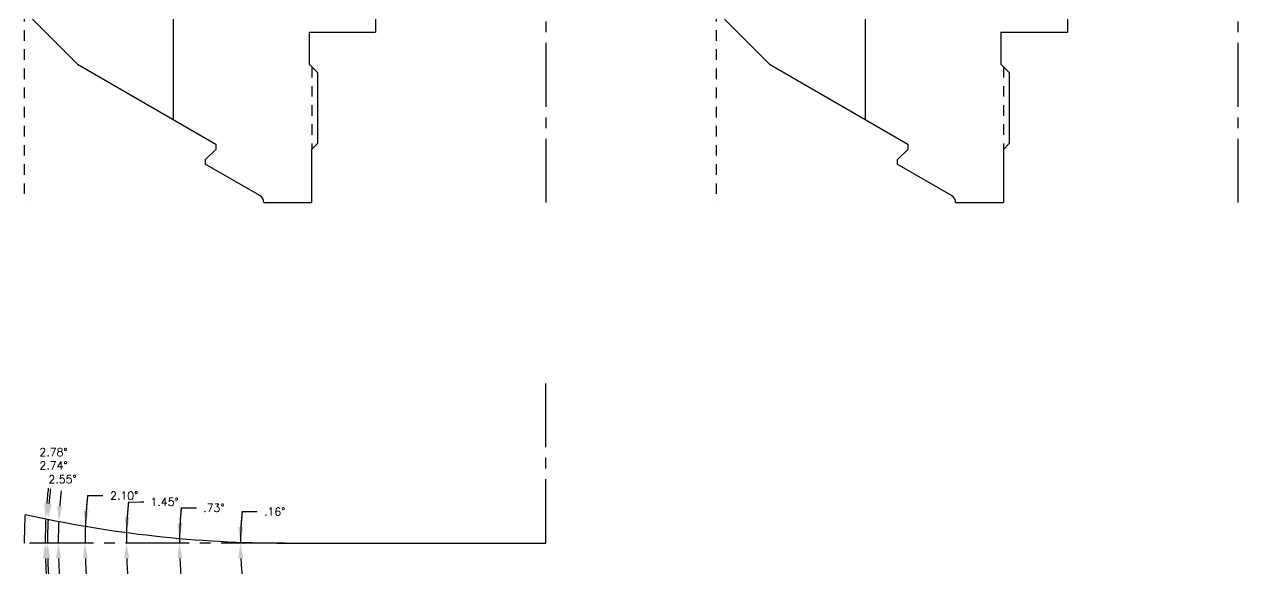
# Model space of a CAD drawing. Extents: x 129 to 184.4, y 10.4 to 28.2.
# Drawn here: x 170.09 to 184.34, y 10.4 to 16.85 of the extents above; entities that cross this region are included whole.
import ezdxf

# ---------------------------------------------------------------- set-up
doc = ezdxf.new("R2010")
doc.units = 0
doc.header["$MEASUREMENT"] = 0
doc.header["$PDMODE"] = 35
doc.linetypes.add('CENTER2', pattern=[1.125, 0.75, -0.125, 0.125, -0.125])
doc.linetypes.add('HIDDEN2', pattern=[0.1875, 0.125, -0.0625])
doc.layers.get('0').update_dxf_attribs({"linetype": 'CONTINUOUS'})
doc.layers.get('Defpoints').update_dxf_attribs({"color": 10, "linetype": 'CONTINUOUS'})
doc.layers.add('CLine', color=5, linetype='CENTER2')
doc.layers.add('Dims', color=4, linetype='CONTINUOUS')
doc.styles.add('RomanS', font='romans')
doc.dimstyles.get("Standard").update_dxf_attribs({"dimtxt": 0.094, "dimasz": 0.18, "dimexe": 0.0625, "dimexo": 0.0625, "dimgap": 0.09, "dimtad": 0, "dimtih": 1, "dimtoh": 1, "dimdec": 4, "dimzin": 4, "dimdsep": 46, "dimtxsty": 'RomanS', "dimcen": 0.09, "dimazin": 1, "dimtfac": 1, "dimtdec": 4, "dimtofl": 0, "dimtmove": 0, "dimatfit": 1, "dimfxl": 1, "dimtfill": 1, "dimtolj": 1, "dimtzin": 0, "dimarcsym": 0})

# ---------------------------------------------------------------- blocks, each defined once
blk = doc.blocks.new('*D186')
at = {"layer": 'Defpoints', "color": 0, "transparency": 16777216}
for p in [(172.63, 10.767), (172.63, 10.76), (172.63, 10.757), (176.218, 10.757)]:
    blk.add_point(p, dxfattribs=at)
at = {"layer": 'Dims', "color": 0, "lineweight": -2, "transparency": 16777216}
blk.add_line((172.649, 11.126), (172.829, 11.126), dxfattribs=at)
for start, end in [(174.0905, 179.8429), (174.0923, 176.9676), (182.8753, 185.7505)]:
    blk.add_arc((176.218, 10.757), 3.587, start, end, dxfattribs=at)
at = {"layer": 'Dims', "color": 0, "transparency": 16777216}
for points in [[(172.665, 10.946), (172.605, 10.947), (172.63, 10.767)], [(172.605, 10.576), (172.665, 10.577), (172.63, 10.757)]]:
    blk.add_solid(points, dxfattribs=at)
at = {"layer": 'Dims', "color": 0, "transparency": 16777216, "insert": (173.034, 11.126), "char_height": 0.094, "attachment_point": 5, "style": 'RomanS', "bg_fill": 3, "box_fill_scale": 1.25, "bg_fill_color": 256, "bg_fill_true_color": 13158600, "bg_fill_transparency": 0}
blk.add_mtext('\\A1;.16°', dxfattribs=at)
blk = doc.blocks.new('*D187')
at = {"layer": 'Defpoints', "color": 0, "transparency": 16777216}
for p in [(171.915, 10.775), (171.915, 10.757), (171.916, 10.812), (176.218, 10.757)]:
    blk.add_point(p, dxfattribs=at)
at = {"layer": 'Dims', "color": 0, "lineweight": -2, "transparency": 16777216}
blk.add_line((171.935, 11.171), (172.115, 11.171), dxfattribs=at)
for start, end in [(174.4722, 179.2677), (174.4733, 176.8705), (182.3972, 184.7944)]:
    blk.add_arc((176.218, 10.757), 4.302, start, end, dxfattribs=at)
at = {"layer": 'Dims', "color": 0, "transparency": 16777216}
for points in [[(171.952, 10.991), (171.892, 10.993), (171.916, 10.812)], [(171.889, 10.576), (171.949, 10.577), (171.915, 10.757)]]:
    blk.add_solid(points, dxfattribs=at)
at = {"layer": 'Dims', "color": 0, "transparency": 16777216, "insert": (172.319, 11.171), "char_height": 0.094, "attachment_point": 5, "style": 'RomanS', "bg_fill": 3, "box_fill_scale": 1.25, "bg_fill_color": 256, "bg_fill_true_color": 13158600, "bg_fill_transparency": 0}
blk.add_mtext('\\A1;.73°', dxfattribs=at)
blk = doc.blocks.new('*D188')
at = {"layer": 'Defpoints', "color": 0, "transparency": 16777216}
for p in [(171.293, 10.881), (171.292, 10.798), (171.292, 10.757), (176.218, 10.757)]:
    blk.add_point(p, dxfattribs=at)
at = {"layer": 'Dims', "color": 0, "lineweight": -2, "transparency": 16777216}
blk.add_line((171.315, 11.24), (171.495, 11.24), dxfattribs=at)
for start, end in [(174.365, 178.5531), (174.3657, 176.4594), (182.0937, 184.1874)]:
    blk.add_arc((176.218, 10.757), 4.926, start, end, dxfattribs=at)
at = {"layer": 'Dims', "color": 0, "transparency": 16777216}
for points in [[(171.331, 11.06), (171.271, 11.062), (171.293, 10.881)], [(171.265, 10.576), (171.325, 10.577), (171.292, 10.757)]]:
    blk.add_solid(points, dxfattribs=at)
at = {"layer": 'Dims', "color": 0, "transparency": 16777216, "insert": (171.74, 11.24), "char_height": 0.094, "attachment_point": 5, "style": 'RomanS', "bg_fill": 3, "box_fill_scale": 1.25, "bg_fill_color": 256, "bg_fill_true_color": 13158600, "bg_fill_transparency": 0}
blk.add_mtext('\\A1;1.45°', dxfattribs=at)
blk = doc.blocks.new('*D189')
at = {"layer": 'Defpoints', "color": 0, "transparency": 16777216}
for p in [(170.81, 10.955), (170.806, 10.757), (170.807, 10.823), (176.218, 10.757)]:
    blk.add_point(p, dxfattribs=at)
at = {"layer": 'Dims', "color": 0, "lineweight": -2, "transparency": 16777216}
blk.add_line((170.835, 11.314), (171.015, 11.314), dxfattribs=at)
for start, end in [(174.0925, 177.9049), (174.093, 175.999), (181.906, 183.8119)]:
    blk.add_arc((176.218, 10.757), 5.411, start, end, dxfattribs=at)
at = {"layer": 'Dims', "color": 0, "transparency": 16777216}
for points in [[(170.849, 11.133), (170.79, 11.136), (170.81, 10.955)], [(170.779, 10.576), (170.839, 10.577), (170.806, 10.757)]]:
    blk.add_solid(points, dxfattribs=at)
at = {"layer": 'Dims', "color": 0, "transparency": 16777216, "insert": (171.266, 11.314), "char_height": 0.094, "attachment_point": 5, "style": 'RomanS', "bg_fill": 3, "box_fill_scale": 1.25, "bg_fill_color": 256, "bg_fill_true_color": 13158600, "bg_fill_transparency": 0}
blk.add_mtext('\\A1;2.10°', dxfattribs=at)
blk = doc.blocks.new('*D190')
at = {"layer": 'Defpoints', "color": 0, "transparency": 16777216}
for p in [(170.497, 11.011), (170.493, 10.842), (170.492, 10.757), (176.218, 10.757)]:
    blk.add_point(p, dxfattribs=at)
at = {"layer": 'Dims', "color": 0, "lineweight": -2, "transparency": 16777216}
for p, q in [((170.56, 11.008), (170.56, 11.008)), ((170.554, 10.757), (170.555, 10.757))]:
    blk.add_line(p, q, dxfattribs=at)
for start, end in [(173.8488, 175.6502), (181.8014, 183.6028)]:
    blk.add_arc((176.218, 10.757), 5.725, start, end, dxfattribs=at)
at = {"layer": 'Dims', "color": 0, "transparency": 16777216}
for points in [[(170.539, 11.189), (170.479, 11.193), (170.498, 11.011)], [(170.465, 10.576), (170.525, 10.577), (170.492, 10.757)]]:
    blk.add_solid(points, dxfattribs=at)
at = {"layer": 'Dims', "color": 0, "transparency": 16777216, "insert": (170.542, 11.506), "char_height": 0.094, "attachment_point": 5, "style": 'RomanS', "bg_fill": 3, "box_fill_scale": 1.25, "bg_fill_color": 256, "bg_fill_true_color": 13158600, "bg_fill_transparency": 0}
blk.add_mtext('\\A1;2.55°', dxfattribs=at)
blk = doc.blocks.new('*D191')
at = {"layer": 'Defpoints', "color": 0, "transparency": 16777216}
for p in [(170.372, 11.036), (170.365, 10.85), (170.366, 10.757), (176.218, 10.757)]:
    blk.add_point(p, dxfattribs=at)
at = {"layer": 'Dims', "color": 0, "lineweight": -2, "transparency": 16777216}
for p, q in [((170.31, 11.039), (170.309, 11.039)), ((170.303, 10.757), (170.302, 10.757))]:
    blk.add_line(p, q, dxfattribs=at)
for start, end in [(173.7396, 175.5017), (181.7621, 183.5242)]:
    blk.add_arc((176.218, 10.757), 5.853, start, end, dxfattribs=at)
at = {"layer": 'Dims', "color": 0, "transparency": 16777216}
for points in [[(170.413, 11.214), (170.353, 11.218), (170.371, 11.036)], [(170.337, 10.576), (170.397, 10.577), (170.365, 10.757)]]:
    blk.add_solid(points, dxfattribs=at)
at = {"layer": 'Dims', "color": 0, "transparency": 16777216, "insert": (170.436, 11.669), "char_height": 0.094, "attachment_point": 5, "style": 'RomanS', "bg_fill": 3, "box_fill_scale": 1.25, "bg_fill_color": 256, "bg_fill_true_color": 13158600, "bg_fill_transparency": 0}
blk.add_mtext('\\A1;2.74°', dxfattribs=at)
blk = doc.blocks.new('*D192')
at = {"layer": 'Defpoints', "color": 0, "transparency": 16777216}
for p in [(170.346, 11.042), (170.339, 10.852), (170.339, 10.757), (176.218, 10.757)]:
    blk.add_point(p, dxfattribs=at)
at = {"layer": 'Dims', "color": 0, "lineweight": -2, "transparency": 16777216}
for p, q in [((170.283, 11.045), (170.283, 11.045)), ((170.276, 10.757), (170.276, 10.757))]:
    blk.add_line(p, q, dxfattribs=at)
for start, end in [(173.7147, 175.4689), (181.7542, 183.5084)]:
    blk.add_arc((176.218, 10.757), 5.879, start, end, dxfattribs=at)
at = {"layer": 'Dims', "color": 0, "transparency": 16777216}
for points in [[(170.387, 11.219), (170.327, 11.223), (170.345, 11.042)], [(170.311, 10.576), (170.371, 10.577), (170.338, 10.757)]]:
    blk.add_solid(points, dxfattribs=at)
at = {"layer": 'Dims', "color": 0, "transparency": 16777216, "insert": (170.436, 11.826), "char_height": 0.094, "attachment_point": 5, "style": 'RomanS', "bg_fill": 3, "box_fill_scale": 1.25, "bg_fill_color": 256, "bg_fill_true_color": 13158600, "bg_fill_transparency": 0}
blk.add_mtext('\\A1;2.78°', dxfattribs=at)

msp = doc.modelspace()

# ---------------------------------------------------------------- linework, layer by layer
at = {"color": 8}
for p, q in [((171.84266, 24.00668), (171.84266, 15.73286)), ((179.96766, 24.00668), (179.96766, 15.73286))]:
    msp.add_line(p, q, dxfattribs=at)
for p, q in [((174.21766, 22.22543), (174.21766, 16.75668)), ((182.34266, 22.22543), (182.34266, 16.75668)), ((170.15516, 16.94488), (170.71766, 16.38238)), ((178.28016, 16.94488), (178.84266, 16.38238)), ((173.43641, 16.75668), (173.43641, 16.38168)), ((173.43641, 16.75668), (174.21766, 16.75668)), ((181.56141, 16.75668), (181.56141, 16.38168)), ((181.56141, 16.75668), (182.34266, 16.75668)), ((170.71766, 16.38238), (172.34266, 15.44418)), ((173.43641, 16.38168), (173.53531, 16.28278)), ((173.53531, 16.28278), (173.53531, 15.45183)), ((178.84266, 16.38238), (180.46766, 15.44418)), ((181.56141, 16.38168), (181.66031, 16.28278)), ((181.66031, 16.28278), (181.66031, 15.45183)), ((172.34266, 15.44418), (172.34266, 15.38168)), ((173.46516, 15.38168), (173.53531, 15.45183)), ((180.46766, 15.44418), (180.46766, 15.38168)), ((181.59016, 15.38168), (181.66031, 15.45183)), ((172.34266, 15.38168), (172.21766, 15.25668)), ((172.21766, 15.25668), (172.21766, 15.20773)), ((173.46516, 15.38168), (173.46516, 14.75668)), ((180.46766, 15.38168), (180.34266, 15.25668)), ((180.34266, 15.25668), (180.34266, 15.20773)), ((181.59016, 15.38168), (181.59016, 14.75668)), ((172.85829, 14.83787), (172.21766, 15.20773)), ((180.98329, 14.83787), (180.34266, 15.20773)), ((172.90516, 14.75668), (173.46516, 14.75668)), ((181.03016, 14.75668), (181.59016, 14.75668))]:
    msp.add_line(p, q)
at = {"color": 1, "linetype": 'HIDDEN2'}
for p, q in [((170.09266, 17.00738), (170.09266, 14.75668)), ((178.21766, 17.00738), (178.21766, 14.75668))]:
    msp.add_line(p, q, dxfattribs=at)
at = {"color": 8, "linetype": 'HIDDEN2'}
for p, q in [((173.46766, 16.35043), (173.46766, 15.38418)), ((181.59266, 16.35043), (181.59266, 15.38418))]:
    msp.add_line(p, q, dxfattribs=at)
at = {"color": 1}
msp.add_line((173.15516, 10.75668), (176.21766, 10.75668), dxfattribs=at)
for centre, radius, start, end in [((172.81141, 14.75668), 0.09375, 0, 60), ((180.93641, 14.75668), 0.09375, 0, 60), ((176.21766, 10.75668), 5.87903, 177.223056, 180), ((176.21766, 10.75668), 5.85196, 177.263824, 180), ((176.21766, 10.75668), 5.72599, 177.451537, 180), ((176.21766, 10.75668), 5.41132, 177.904938, 180), ((176.21766, 10.75668), 4.92616, 178.553109, 180), ((176.21766, 10.75668), 4.30249, 179.267682, 180), ((176.21766, 10.75668), 3.58727, 179.842868, 180)]:
    msp.add_arc(centre, radius, start, end)
msp.add_arc((173.15516, 24.75668), 14, 257.403283, 270, dxfattribs=at)
at = {"layer": 'CLine'}
for p, q in [((176.21766, 26.75668), (176.21766, 14.75668)), ((184.34266, 26.75668), (184.34266, 14.75668)), ((176.21766, 10.75668), (176.21766, 12.65785)), ((173.15516, 10.75668), (170.09266, 10.75668))]:
    msp.add_line(p, q, dxfattribs=at)
msp.add_arc((176.21766, 10.75668), 6.125, 176.84606, 180, dxfattribs=at)

# ---------------------------------------------------------------- next in the draw order: dimensions: what is measured, and where the dimension line sits
at = {"layer": 'Dims'}
dim = msp.add_angular_dim_3p(base=(172.6304, 10.75995), center=(176.21766, 10.75668), p1=(172.63041, 10.76651), p2=(172.6304, 10.75668), dimstyle='Standard', dxfattribs=at)
dim.commit()
dim.dimension.update_dxf_attribs({"geometry": '*D186', "text_midpoint": (173.0336, 11.12601)})

# ---------------------------------------------------------------- next in the draw order: dimensions: what is measured, and where the dimension line sits
dim = msp.add_angular_dim_3p(base=(171.91521, 10.77501), center=(176.21766, 10.75668), p1=(171.91553, 10.81167), p2=(171.91517, 10.75668), dimstyle='Standard', dxfattribs=at)
dim.commit()
dim.dimension.update_dxf_attribs({"geometry": '*D187', "text_midpoint": (172.31933, 11.17113)})

# ---------------------------------------------------------------- next in the draw order: dimensions: what is measured, and where the dimension line sits
dim = msp.add_angular_dim_3p(base=(171.29168, 10.79814), center=(176.21766, 10.75668), p1=(171.29308, 10.88106), p2=(171.29151, 10.75668), dimstyle='Standard', dxfattribs=at)
dim.commit()
dim.dimension.update_dxf_attribs({"geometry": '*D188', "text_midpoint": (171.73974, 11.24038)})

# ---------------------------------------------------------------- next in the draw order: dimensions: what is measured, and where the dimension line sits
dim = msp.add_angular_dim_3p(base=(170.80675, 10.82263), center=(176.21766, 10.75668), p1=(170.80997, 10.9545), p2=(170.80635, 10.75668), dimstyle='Standard', dxfattribs=at)
dim.commit()
dim.dimension.update_dxf_attribs({"geometry": '*D189', "text_midpoint": (171.26623, 11.31362)})

# ---------------------------------------------------------------- next in the draw order: dimensions: what is measured, and where the dimension line sits
dim = msp.add_angular_dim_3p(base=(170.49286, 10.84156), center=(176.21766, 10.75668), p1=(170.49733, 11.01128), p2=(170.49167, 10.75668), dimstyle='Standard', dxfattribs=at)
dim.commit()
dim.dimension.update_dxf_attribs({"geometry": '*D190', "text_midpoint": (170.5415, 11.50623), "dimtype": 165})

# ---------------------------------------------------------------- next in the draw order: dimensions: what is measured, and where the dimension line sits
dim = msp.add_angular_dim_3p(base=(170.36544, 10.84984), center=(176.21766, 10.75668), p1=(170.37237, 11.03603), p2=(170.3657, 10.75668), dimstyle='Standard', dxfattribs=at)
dim.commit()
dim.dimension.update_dxf_attribs({"geometry": '*D191', "text_midpoint": (170.43629, 11.66929), "dimtype": 165})

# ---------------------------------------------------------------- next in the draw order: dimensions: what is measured, and where the dimension line sits
dim = msp.add_angular_dim_3p(base=(170.33901, 10.85166), center=(176.21766, 10.75668), p1=(170.34554, 11.0415), p2=(170.33863, 10.75668), dimstyle='Standard', dxfattribs=at)
dim.commit()
dim.dimension.update_dxf_attribs({"geometry": '*D192', "text_midpoint": (170.43629, 11.82592), "dimtype": 165})

doc.saveas('drawing.dxf')
